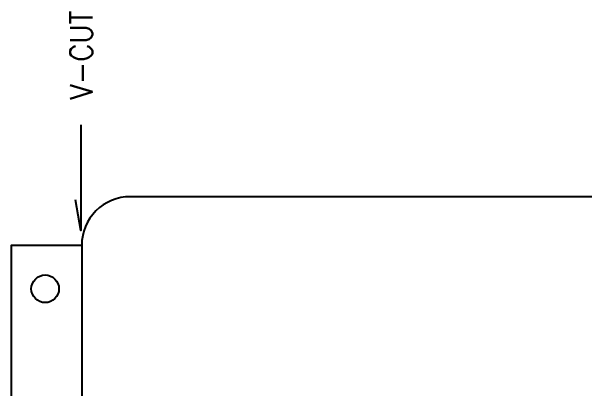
# Model space of a CAD drawing. Extents: x 24 to 162, y 5 to 143.
# Drawn here: x 23.55 to 64.97, y 115.26 to 142.49 of the extents above; entities that cross this region are included whole.
import ezdxf

# ---------------------------------------------------------------- set-up
doc = ezdxf.new("R2010")
doc.units = 0
doc.layers.add('BG_OUTLINE', color=7, linetype='CONTINUOUS')
doc.layers.add('PIN_TOP', color=110, linetype='CONTINUOUS')
doc.styles.get("Standard").update_dxf_attribs({"font": 'STANDARD'})

msp = doc.modelspace()

# ---------------------------------------------------------------- linework, layer by layer
at = {"layer": 'BG_OUTLINE'}
for points in [[(28.556204, 134.29234), (28.556204, 126.67234), (28.167076, 128.888236)], [(28.629356, 8.286242), (23.549356, 8.286242), (23.549356, 125.614176), (28.629356, 125.614176), (28.629356, 101.14915)]]:
    msp.add_lwpolyline(points, dxfattribs=at)
msp.add_lwpolyline([(32.12973, 89.114376), (80.129634, 89.114376, 0.414205), (83.629246, 92.614242), (83.629246, 125.614176, 0.414226), (80.129634, 129.114296), (32.12973, 129.114296, 0.414268), (28.629356, 125.614176), (28.629356, 92.614242, 0.414248)], format="xyb", close=True, dxfattribs=at)
at = {"layer": 'PIN_TOP'}
msp.add_circle((25.983946, 122.461528), 0.999998, dxfattribs=at)

# ---------------------------------------------------------------- texts
at = {"layer": 'BG_OUTLINE'}
msp.add_text('V-CUT', height=1.6002, rotation=90, dxfattribs=at).set_placement((29.397198, 136.115298))

doc.saveas('drawing.dxf')
